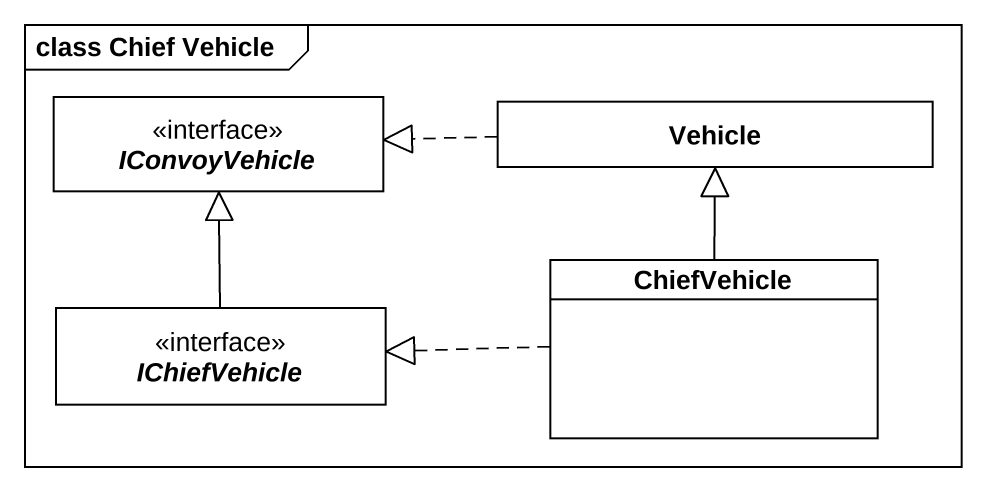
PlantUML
@startuml
mainframe class Chief Vehicle
hide circle
hide empty members
interface IConvoyVehicle <<interface>>
class Vehicle
interface IChiefVehicle <<interface>>
class ChiefVehicle
Vehicle .left.|> IConvoyVehicle
IChiefVehicle -up-|> IConvoyVehicle
ChiefVehicle -up-|> Vehicle
ChiefVehicle .left.|> IChiefVehicle
@enduml
